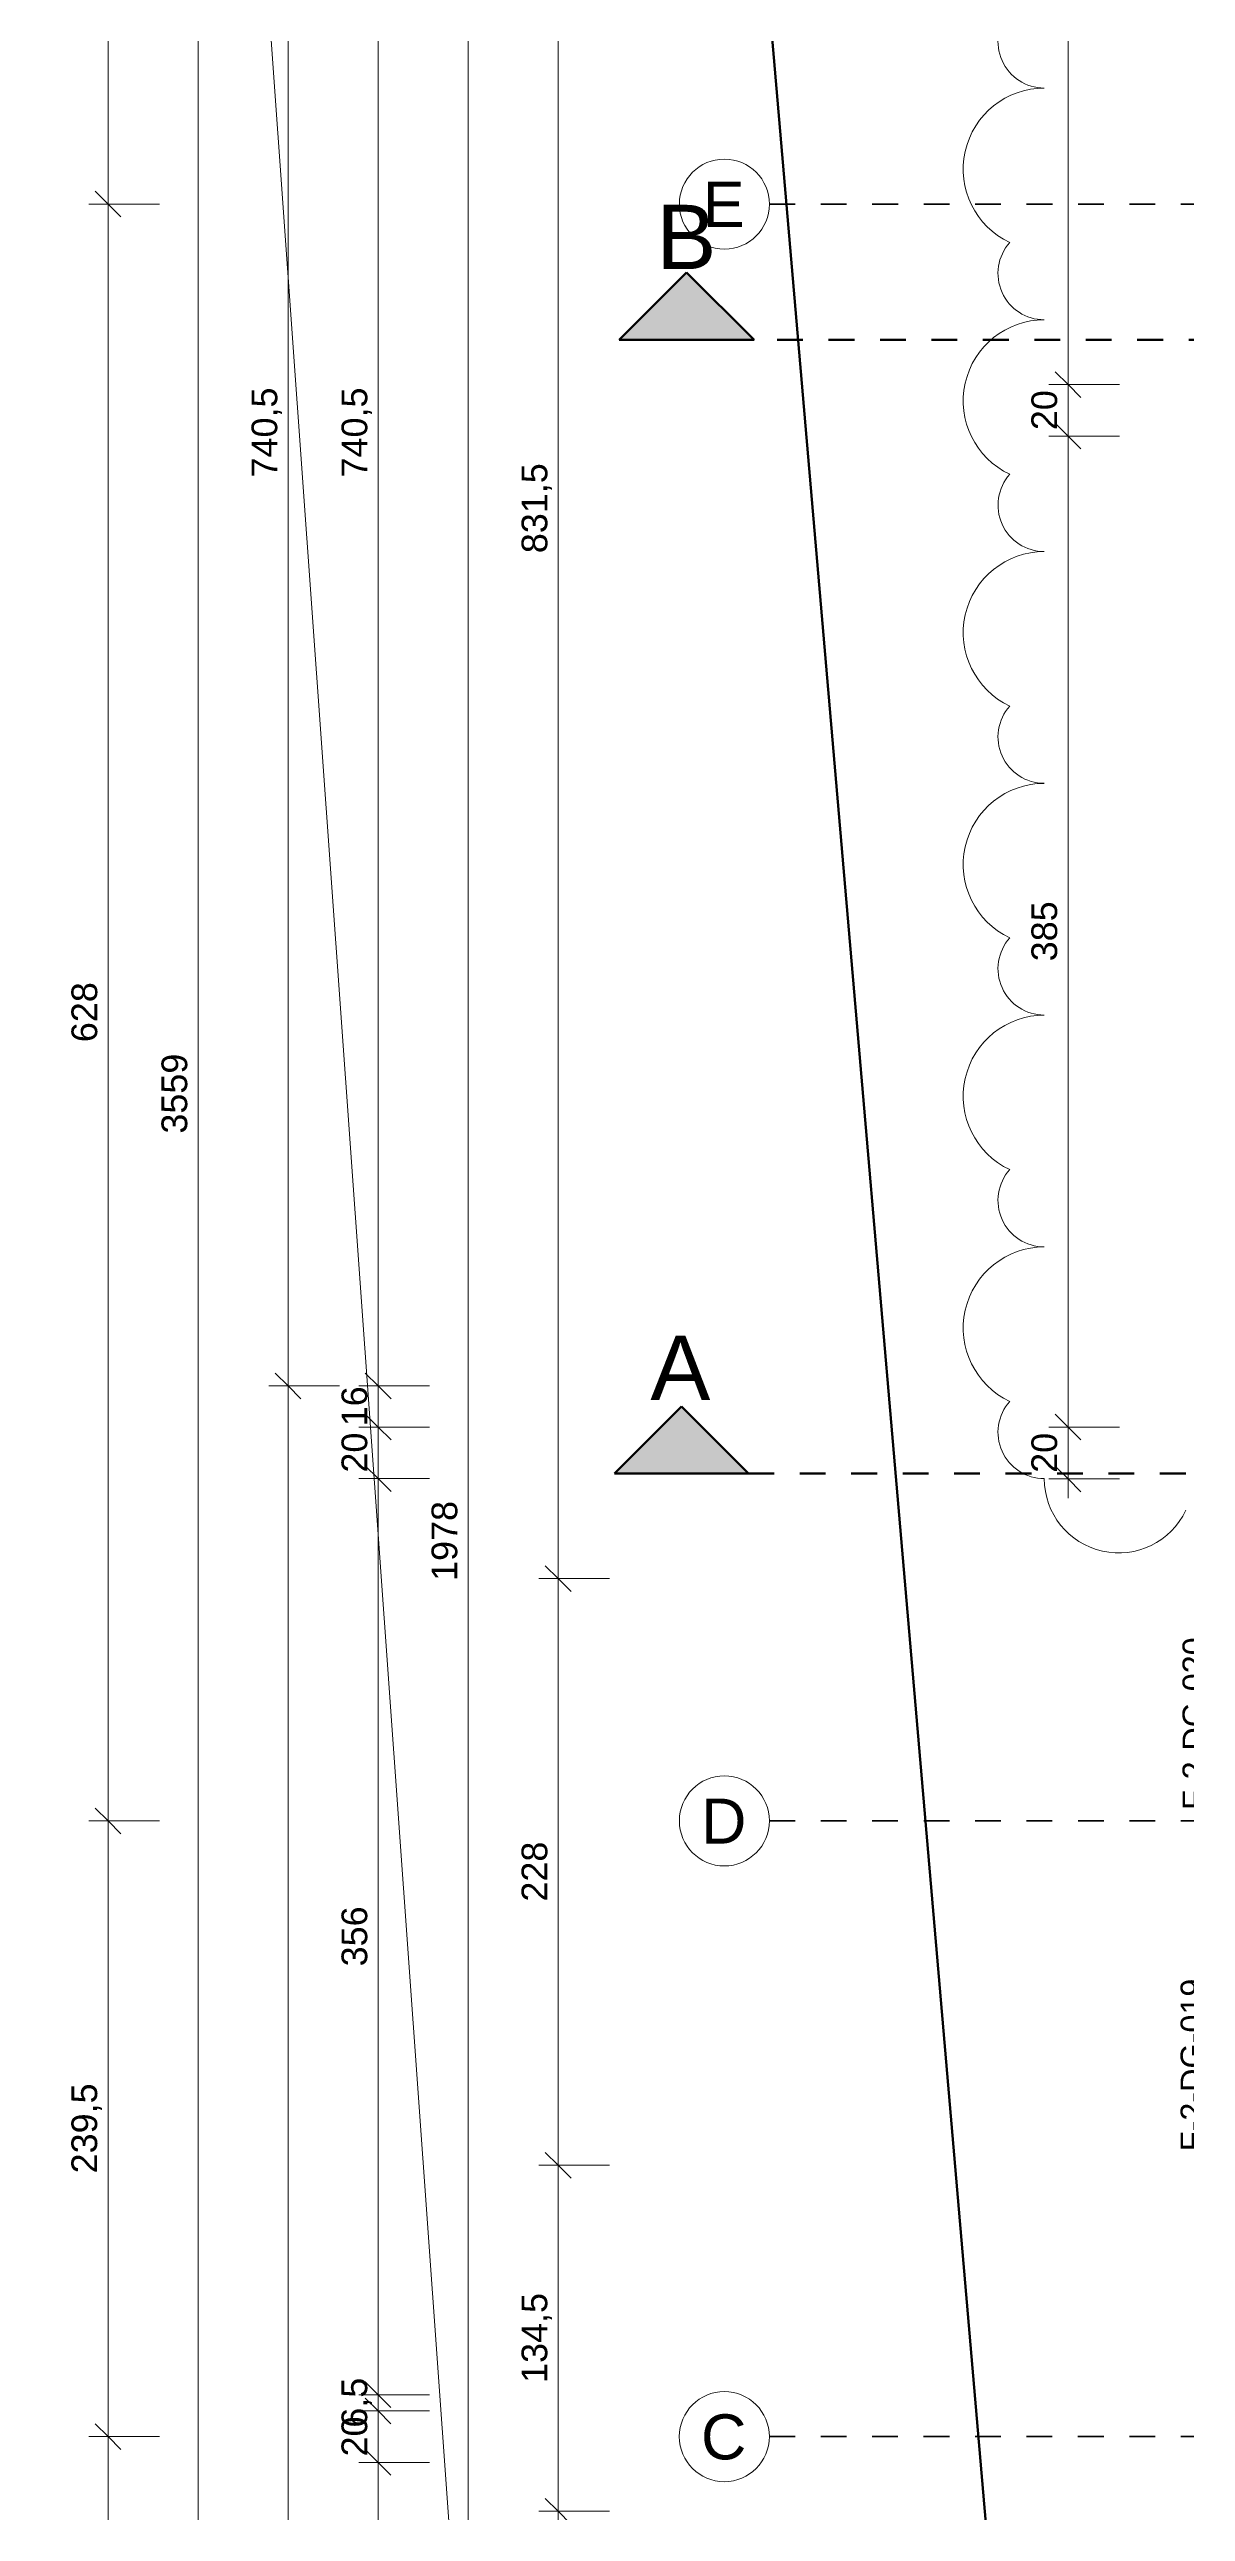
# Model space of a CAD drawing. Header units: metres. Extents: x -67.4 to -27.2, y 43.9 to 89.6.
# Drawn here: x -59.04 to -54.62, y 59.94 to 69.51 of the extents above; entities that cross this region are included whole.
import ezdxf

# ---------------------------------------------------------------- set-up
doc = ezdxf.new("R2010")
doc.units = ezdxf.units.M
for name, pattern in [('Achse', [0.009, 0.005, -0.002, 0, -0.002]), ('Strich Punkt Mittel', [0.015875, 0.00635, -0.004763, 0, -0.004763]), ('Strichpunkt', [0.01053, 0.005, -0.0025, 0.00053, -0.0025])]:
    doc.linetypes.add(name, pattern=pattern)
for name, color, linetype, lineweight in [('A-DETL-GENF_', 92, 'Continuous', 13), ('A-GLAZ-IDEN_', 152, 'Continuous', 9), ('A_2D', 7, 'Continuous', 13), ('A_Bemassung-50_', 4, 'Continuous', 9), ('A_Bemassung_', 4, 'Continuous', 9), ('A_Beschriftung_', 7, 'Continuous', 9), ('A_Gelaender', 7, 'Continuous', 13), ('A_Grundstuecksgrenze', 5, 'Continuous', 70), ('A_Raster_', 1, 'Continuous', 9), ('G-ANNO-REVC_', 71, 'Continuous', 9), ('G-ANNO-SYMB_', 111, 'Continuous', 9), ('Text', 90, 'Continuous', 9)]:
    doc.layers.add(name, color=color, linetype=linetype, lineweight=lineweight)
doc.styles.add('Arial_1', font='arial.ttf', dxfattribs={"height": 0.175})
doc.styles.add('Arial_2', font='arial.ttf', dxfattribs={"height": 0.09})
doc.styles.add('Arial_5', font='arial.ttf', dxfattribs={"height": 0.1})
doc.styles.add('Arial_8', font='arial.ttf', dxfattribs={"height": 0.25})
doc.dimstyles.new('WGA-Bemaßung', dxfattribs={"dimscale": 0.3048, "dimtxt": 0.102026, "dimasz": 0.328084, "dimexe": 0.246063, "dimexo": 0.0625, "dimgap": 0.04101, "dimtad": 1, "dimdec": 1, "dimlfac": 100, "dimrnd": 0.5, "dimdsep": 46, "dimtxsty": 'Arial_5', "dimblk1": 'OBLIQUE', "dimblk2": 'OBLIQUE', "dimsah": 1, "dimcen": 0.09, "dimdle": 0.246063, "dimazin": 2, "dimtfac": 1, "dimtdec": 4, "dimtix": 1, "dimtmove": 0, "dimatfit": 3, "dimfxl": 0.656168, "dimfxlon": 1, "dimtvp": 1, "dimtolj": 1, "dimtzin": 0, "dimarcsym": 2})
doc.dimstyles.new('WGA-Bemaßung_5', dxfattribs={"dimscale": 0.3048, "dimtxt": 0.102026, "dimasz": 0.328084, "dimexe": 0.246063, "dimexo": 0.0625, "dimgap": 0.04101, "dimtad": 1, "dimdec": 1, "dimlfac": 100, "dimrnd": 0.5, "dimdsep": 46, "dimtxsty": 'Arial_5', "dimblk1": 'OBLIQUE', "dimblk2": 'OBLIQUE', "dimsah": 1, "dimcen": 0.09, "dimdle": 0.246063, "dimazin": 2, "dimtfac": 1, "dimtdec": 4, "dimtix": 1, "dimtmove": 0, "dimatfit": 3, "dimfxl": 0.656168, "dimfxlon": 1, "dimtvp": 1, "dimtolj": 1, "dimtzin": 0, "dimarcsym": 2})

# ---------------------------------------------------------------- blocks, each defined once
blk = doc.blocks.new('Typ des oberen Holms - Oberer Geländerholm_Innen_-10061031-263_PP_03DG_BT2')
at = {"layer": 'A_Gelaender', "lineweight": 5}
for p, q in [((-25.2573, 80.2144), (-22.4054, 87.0516)), ((-22.3592, 87.0324), (-25.2107, 80.1961)), ((-22.4054, 87.0516), (-22.3592, 87.0324)), ((-25.2202, 80.199), (-25.2573, 80.2144))]:
    blk.add_line(p, q, dxfattribs=at)
blk = doc.blocks.new('Typ des oberen Holms - Oberer Geländerholm_Innen_-V90-263_PP_03DG_BT2')
at = {"layer": 'A_Gelaender', "lineweight": 5}
for p, q in [((-22.4054, 87.0516), (-25.2573, 80.2144)), ((-22.3592, 87.0324), (-25.2107, 80.1961)), ((-22.3592, 87.0324), (-22.4054, 87.0516)), ((-25.2202, 80.199), (-25.2573, 80.2144))]:
    blk.add_line(p, q, dxfattribs=at)
blk = doc.blocks.new('Family - ___-3180367-263_PP_03DG_BT2')
at = {"layer": 'A_Grundstuecksgrenze'}
blk.add_line((-20.9804, 98.8097), (-31.8179, 64.901), dxfattribs=at)
blk = doc.blocks.new('Raster - BS_Achse-112124-263_PP_03DG_BT2')
at = {"layer": 'A_Beschriftung_'}
blk.add_circle((0, 0), 0.0035, dxfattribs=at)
blk = doc.blocks.new('DIMBLOCK21-263_PP_03DG_BT2')
at = {"layer": 'A_Bemassung-50_', "transparency": 16777216}
for p, q in [((-58.8141, 75.7868), (-58.8891, 75.7868)), ((-58.8141, 75.7868), (-58.8143, 68.9042)), ((-58.8141, 75.7868), (-58.6141, 75.7868)), ((-58.8143, 68.9042), (-58.8893, 68.9042)), ((-58.8143, 68.9042), (-58.6143, 68.9042))]:
    blk.add_line(p, q, dxfattribs=at)
at = {"layer": 'A_Bemassung-50_', "lineweight": 35, "transparency": 16777216}
for p, q in [((-58.8141, 75.7868), (-58.8641, 75.8368)), ((-58.8141, 75.7868), (-58.7641, 75.7368)), ((-58.8143, 68.9042), (-58.8643, 68.9542)), ((-58.8143, 68.9042), (-58.7643, 68.8542))]:
    blk.add_line(p, q, dxfattribs=at)
at = {"layer": 'A_Bemassung-50_', "color": 0, "transparency": 16777216, "insert": (-58.9565, 72.1721), "char_height": 0.1, "width": 0.416266, "attachment_point": 1, "rotation": 90, "line_spacing_factor": 0.941778, "style": 'Arial_5'}
blk.add_mtext('688,5', dxfattribs=at)
blk = doc.blocks.new('_Oblique')
at = {"color": 0, "linetype": 'ByBlock', "lineweight": -2}
blk.add_line((-0.5, -0.5), (0.5, 0.5), dxfattribs=at)
blk = doc.blocks.new('DIMBLOCK22-263_PP_03DG_BT2')
at = {"layer": 'A_Bemassung-50_', "transparency": 16777216}
for p, q in [((-58.8143, 68.9042), (-58.8893, 68.9042)), ((-58.8143, 68.9042), (-58.8145, 62.6217)), ((-58.8143, 68.9042), (-58.6143, 68.9042)), ((-58.8145, 62.6217), (-58.8895, 62.6217)), ((-58.8145, 62.6217), (-58.6145, 62.6217))]:
    blk.add_line(p, q, dxfattribs=at)
at = {"layer": 'A_Bemassung-50_', "lineweight": 35, "transparency": 16777216}
for p, q in [((-58.8143, 68.9042), (-58.8643, 68.9542)), ((-58.8143, 68.9042), (-58.7643, 68.8542)), ((-58.8145, 62.6217), (-58.8645, 62.6717)), ((-58.8145, 62.6217), (-58.7645, 62.5717))]:
    blk.add_line(p, q, dxfattribs=at)
at = {"layer": 'A_Bemassung-50_', "color": 0, "transparency": 16777216, "insert": (-58.9567, 65.6476), "char_height": 0.1, "width": 0.276883, "attachment_point": 1, "rotation": 90, "line_spacing_factor": 0.941778, "style": 'Arial_5'}
blk.add_mtext('628', dxfattribs=at)
blk = doc.blocks.new('DIMBLOCK23-263_PP_03DG_BT2')
at = {"layer": 'A_Bemassung-50_', "transparency": 16777216}
for p, q in [((-58.8145, 62.6217), (-58.8895, 62.6217)), ((-58.8145, 62.6217), (-58.8146, 60.229)), ((-58.8145, 62.6217), (-58.6145, 62.6217)), ((-58.8146, 60.229), (-58.8896, 60.229)), ((-58.8146, 60.229), (-58.6146, 60.229))]:
    blk.add_line(p, q, dxfattribs=at)
at = {"layer": 'A_Bemassung-50_', "lineweight": 35, "transparency": 16777216}
for p, q in [((-58.8145, 62.6217), (-58.8645, 62.6717)), ((-58.8145, 62.6217), (-58.7645, 62.5717)), ((-58.8146, 60.229), (-58.8646, 60.279)), ((-58.8146, 60.229), (-58.7646, 60.179))]:
    blk.add_line(p, q, dxfattribs=at)
at = {"layer": 'A_Bemassung-50_', "color": 0, "transparency": 16777216, "insert": (-58.9568, 61.2519), "char_height": 0.1, "width": 0.416266, "attachment_point": 1, "rotation": 90, "line_spacing_factor": 0.941778, "style": 'Arial_5'}
blk.add_mtext('239,5', dxfattribs=at)
blk = doc.blocks.new('DIMBLOCK24-263_PP_03DG_BT2')
at = {"layer": 'A_Bemassung-50_', "transparency": 16777216}
for p, q in [((-58.8146, 60.229), (-58.8896, 60.229)), ((-58.8146, 60.229), (-58.8147, 55.119)), ((-58.8146, 60.229), (-58.6146, 60.229)), ((-58.8147, 55.119), (-58.8897, 55.119)), ((-58.8147, 55.119), (-58.6147, 55.119))]:
    blk.add_line(p, q, dxfattribs=at)
at = {"layer": 'A_Bemassung-50_', "lineweight": 35, "transparency": 16777216}
for p, q in [((-58.8146, 60.229), (-58.8646, 60.279)), ((-58.8146, 60.229), (-58.7646, 60.179)), ((-58.8147, 55.119), (-58.8647, 55.169)), ((-58.8147, 55.119), (-58.7647, 55.069))]:
    blk.add_line(p, q, dxfattribs=at)
at = {"layer": 'A_Bemassung-50_', "color": 0, "transparency": 16777216, "insert": (-58.957, 57.5586), "char_height": 0.1, "width": 0.276883, "attachment_point": 1, "rotation": 90, "line_spacing_factor": 0.941778, "style": 'Arial_5'}
blk.add_mtext('511', dxfattribs=at)
blk = doc.blocks.new('DIMBLOCK27-263_PP_03DG_BT2')
at = {"layer": 'A_Bemassung-50_', "lineweight": 35, "transparency": 16777216}
for p, q in [((-58.4639, 83.24), (-58.5139, 83.29)), ((-58.4639, 83.24), (-58.4139, 83.19)), ((-58.4649, 47.652), (-58.5149, 47.702)), ((-58.4649, 47.652), (-58.4149, 47.602))]:
    blk.add_line(p, q, dxfattribs=at)
at = {"layer": 'A_Bemassung-50_', "transparency": 16777216}
for p, q in [((-58.4639, 83.315), (-58.4649, 47.577)), ((-58.4639, 83.24), (-58.5389, 83.24)), ((-58.4639, 83.24), (-58.2639, 83.24)), ((-58.4649, 47.652), (-58.5399, 47.652)), ((-58.4649, 47.652), (-58.2649, 47.652))]:
    blk.add_line(p, q, dxfattribs=at)
at = {"layer": 'A_Bemassung-50_', "color": 0, "transparency": 16777216, "insert": (-58.6067, 65.2922), "char_height": 0.1, "width": 0.369177, "attachment_point": 1, "rotation": 90, "line_spacing_factor": 0.941778, "style": 'Arial_5'}
blk.add_mtext('3559', dxfattribs=at)
blk = doc.blocks.new('DIMBLOCK30-263_PP_03DG_BT2')
at = {"layer": 'A_Bemassung-50_', "lineweight": 35, "transparency": 16777216}
for p, q in [((-58.1142, 71.719), (-58.1642, 71.769)), ((-58.1142, 71.719), (-58.0642, 71.669)), ((-58.1144, 64.3119), (-58.1644, 64.3619)), ((-58.1144, 64.3119), (-58.0644, 64.2619))]:
    blk.add_line(p, q, dxfattribs=at)
at = {"layer": 'A_Bemassung-50_', "transparency": 16777216}
for p, q in [((-58.1142, 71.719), (-58.1892, 71.719)), ((-58.1142, 71.719), (-58.1144, 64.3119)), ((-58.1142, 71.719), (-57.9142, 71.719)), ((-58.1144, 64.3119), (-58.1894, 64.3119)), ((-58.1144, 64.3119), (-57.9144, 64.3119))]:
    blk.add_line(p, q, dxfattribs=at)
at = {"layer": 'A_Bemassung-50_', "color": 0, "transparency": 16777216, "insert": (-58.2566, 67.842), "char_height": 0.1, "width": 0.416266, "attachment_point": 1, "rotation": 90, "line_spacing_factor": 0.941778, "style": 'Arial_5'}
blk.add_mtext('740,5', dxfattribs=at)
blk = doc.blocks.new('DIMBLOCK31-263_PP_03DG_BT2')
at = {"layer": 'A_Bemassung-50_', "transparency": 16777216}
for p, q in [((-58.1144, 64.3119), (-58.1894, 64.3119)), ((-58.1144, 64.3119), (-58.1149, 47.577)), ((-58.1144, 64.3119), (-57.9144, 64.3119)), ((-58.1149, 47.652), (-58.1899, 47.652)), ((-58.1149, 47.652), (-57.9149, 47.652))]:
    blk.add_line(p, q, dxfattribs=at)
at = {"layer": 'A_Bemassung-50_', "lineweight": 35, "transparency": 16777216}
for p, q in [((-58.1144, 64.3119), (-58.1644, 64.3619)), ((-58.1144, 64.3119), (-58.0644, 64.2619)), ((-58.1149, 47.652), (-58.1649, 47.702)), ((-58.1149, 47.652), (-58.0649, 47.602))]:
    blk.add_line(p, q, dxfattribs=at)
at = {"layer": 'A_Bemassung-50_', "color": 0, "transparency": 16777216, "insert": (-58.257, 55.8281), "char_height": 0.1, "width": 0.369177, "attachment_point": 1, "rotation": 90, "line_spacing_factor": 0.941778, "style": 'Arial_5'}
blk.add_mtext('1666', dxfattribs=at)
blk = doc.blocks.new('DIMBLOCK68-263_PP_03DG_BT2')
at = {"layer": 'A_Bemassung-50_', "transparency": 16777216}
for p, q in [((-57.4142, 73.5968), (-57.4892, 73.5968)), ((-57.4142, 73.5968), (-57.4148, 53.8189)), ((-57.4142, 73.5968), (-57.2142, 73.5968)), ((-57.4148, 53.8189), (-57.4898, 53.8189)), ((-57.4148, 53.8189), (-57.2148, 53.8189))]:
    blk.add_line(p, q, dxfattribs=at)
at = {"layer": 'A_Bemassung-50_', "lineweight": 35, "transparency": 16777216}
for p, q in [((-57.4142, 73.5968), (-57.4642, 73.6468)), ((-57.4142, 73.5968), (-57.3642, 73.5468)), ((-57.4148, 53.8189), (-57.4647, 53.8689)), ((-57.4148, 53.8189), (-57.3648, 53.7689))]:
    blk.add_line(p, q, dxfattribs=at)
at = {"layer": 'A_Bemassung-50_', "color": 0, "transparency": 16777216, "insert": (-57.5568, 63.554), "char_height": 0.1, "width": 0.369177, "attachment_point": 1, "rotation": 90, "line_spacing_factor": 0.941778, "style": 'Arial_5'}
blk.add_mtext('1978', dxfattribs=at)
blk = doc.blocks.new('DIMBLOCK121-263_PP_03DG_BT2')
at = {"layer": 'A_Bemassung-50_', "lineweight": 35, "transparency": 16777216}
for p, q in [((-57.7642, 71.719), (-57.8142, 71.769)), ((-57.7642, 71.719), (-57.7142, 71.669)), ((-57.7644, 64.3119), (-57.8144, 64.3619)), ((-57.7644, 64.3119), (-57.7144, 64.2619))]:
    blk.add_line(p, q, dxfattribs=at)
at = {"layer": 'A_Bemassung-50_', "transparency": 16777216}
for p, q in [((-57.7642, 71.719), (-57.8392, 71.719)), ((-57.7642, 71.719), (-57.7644, 64.3119)), ((-57.7642, 71.719), (-57.5642, 71.719)), ((-57.7644, 64.3119), (-57.8394, 64.3119)), ((-57.7644, 64.3119), (-57.5644, 64.3119))]:
    blk.add_line(p, q, dxfattribs=at)
at = {"layer": 'A_Bemassung-50_', "color": 0, "transparency": 16777216, "insert": (-57.9066, 67.842), "char_height": 0.1, "width": 0.416266, "attachment_point": 1, "rotation": 90, "line_spacing_factor": 0.941778, "style": 'Arial_5'}
blk.add_mtext('740,5', dxfattribs=at)
blk = doc.blocks.new('DIMBLOCK122-263_PP_03DG_BT2')
at = {"layer": 'A_Bemassung-50_', "transparency": 16777216}
for p, q in [((-57.7644, 64.3119), (-57.8394, 64.3119)), ((-57.7644, 64.3119), (-57.7644, 64.1519)), ((-57.7644, 64.3119), (-57.5644, 64.3119)), ((-57.7644, 64.1519), (-57.8394, 64.1519)), ((-57.7644, 64.1519), (-57.5644, 64.1519))]:
    blk.add_line(p, q, dxfattribs=at)
at = {"layer": 'A_Bemassung-50_', "lineweight": 35, "transparency": 16777216}
for p, q in [((-57.7644, 64.3119), (-57.8144, 64.3619)), ((-57.7644, 64.3119), (-57.7144, 64.2619)), ((-57.7644, 64.1519), (-57.8144, 64.2019)), ((-57.7644, 64.1519), (-57.7144, 64.1019))]:
    blk.add_line(p, q, dxfattribs=at)
at = {"layer": 'A_Bemassung-50_', "color": 0, "transparency": 16777216, "insert": (-57.9068, 64.155), "char_height": 0.1, "width": 0.184588, "attachment_point": 1, "rotation": 90, "line_spacing_factor": 0.941778, "style": 'Arial_5'}
blk.add_mtext('16', dxfattribs=at)
blk = doc.blocks.new('DIMBLOCK123-263_PP_03DG_BT2')
at = {"layer": 'A_Bemassung-50_', "transparency": 16777216}
for p, q in [((-57.7644, 64.1519), (-57.8394, 64.1519)), ((-57.7644, 64.1519), (-57.7644, 63.9519)), ((-57.7644, 64.1519), (-57.5644, 64.1519)), ((-57.7644, 63.9519), (-57.8394, 63.9519)), ((-57.7644, 63.9519), (-57.5644, 63.9519))]:
    blk.add_line(p, q, dxfattribs=at)
at = {"layer": 'A_Bemassung-50_', "lineweight": 35, "transparency": 16777216}
for p, q in [((-57.7644, 64.1519), (-57.8144, 64.2019)), ((-57.7644, 64.1519), (-57.7144, 64.1019)), ((-57.7644, 63.9519), (-57.8144, 64.0019)), ((-57.7644, 63.9519), (-57.7144, 63.9019))]:
    blk.add_line(p, q, dxfattribs=at)
at = {"layer": 'A_Bemassung-50_', "color": 0, "transparency": 16777216, "insert": (-57.9068, 63.975), "char_height": 0.1, "width": 0.184588, "attachment_point": 1, "rotation": 90, "line_spacing_factor": 0.941778, "style": 'Arial_5'}
blk.add_mtext('20', dxfattribs=at)
blk = doc.blocks.new('DIMBLOCK124-263_PP_03DG_BT2')
at = {"layer": 'A_Bemassung-50_', "transparency": 16777216}
for p, q in [((-57.7644, 63.9519), (-57.8394, 63.9519)), ((-57.7644, 63.9519), (-57.7646, 60.3915)), ((-57.7644, 63.9519), (-57.5644, 63.9519)), ((-57.7646, 60.3915), (-57.8396, 60.3915)), ((-57.7646, 60.3915), (-57.5646, 60.3914))]:
    blk.add_line(p, q, dxfattribs=at)
at = {"layer": 'A_Bemassung-50_', "lineweight": 35, "transparency": 16777216}
for p, q in [((-57.7644, 63.9519), (-57.8144, 64.0019)), ((-57.7644, 63.9519), (-57.7144, 63.9019)), ((-57.7646, 60.3915), (-57.8146, 60.4415)), ((-57.7646, 60.3915), (-57.7146, 60.3415))]:
    blk.add_line(p, q, dxfattribs=at)
at = {"layer": 'A_Bemassung-50_', "color": 0, "transparency": 16777216, "insert": (-57.9068, 62.0563), "char_height": 0.1, "width": 0.276883, "attachment_point": 1, "rotation": 90, "line_spacing_factor": 0.941778, "style": 'Arial_5'}
blk.add_mtext('356', dxfattribs=at)
blk = doc.blocks.new('DIMBLOCK125-263_PP_03DG_BT2')
at = {"layer": 'A_Bemassung-50_', "transparency": 16777216}
for p, q in [((-57.7646, 60.3915), (-57.8396, 60.3915)), ((-57.7646, 60.3915), (-57.7646, 60.329)), ((-57.7646, 60.3915), (-57.5646, 60.3914)), ((-57.7646, 60.329), (-57.8396, 60.329)), ((-57.7646, 60.329), (-57.5646, 60.3289))]:
    blk.add_line(p, q, dxfattribs=at)
at = {"layer": 'A_Bemassung-50_', "lineweight": 35, "transparency": 16777216}
for p, q in [((-57.7646, 60.3915), (-57.8146, 60.4415)), ((-57.7646, 60.3915), (-57.7146, 60.3415)), ((-57.7646, 60.329), (-57.8146, 60.379)), ((-57.7646, 60.329), (-57.7146, 60.279))]:
    blk.add_line(p, q, dxfattribs=at)
at = {"layer": 'A_Bemassung-50_', "color": 0, "transparency": 16777216, "insert": (-57.9069, 60.2637), "char_height": 0.1, "width": 0.231677, "attachment_point": 1, "rotation": 90, "line_spacing_factor": 0.941778, "style": 'Arial_5'}
blk.add_mtext('6,5', dxfattribs=at)
blk = doc.blocks.new('DIMBLOCK126-263_PP_03DG_BT2')
at = {"layer": 'A_Bemassung-50_', "transparency": 16777216}
for p, q in [((-57.7646, 60.329), (-57.8396, 60.329)), ((-57.7646, 60.329), (-57.7646, 60.129)), ((-57.7646, 60.329), (-57.5646, 60.3289)), ((-57.7646, 60.129), (-57.8396, 60.129)), ((-57.7646, 60.129), (-57.5646, 60.1289))]:
    blk.add_line(p, q, dxfattribs=at)
at = {"layer": 'A_Bemassung-50_', "lineweight": 35, "transparency": 16777216}
for p, q in [((-57.7646, 60.329), (-57.8146, 60.379)), ((-57.7646, 60.329), (-57.7146, 60.279)), ((-57.7646, 60.129), (-57.8146, 60.179)), ((-57.7646, 60.129), (-57.7146, 60.079))]:
    blk.add_line(p, q, dxfattribs=at)
at = {"layer": 'A_Bemassung-50_', "color": 0, "transparency": 16777216, "insert": (-57.9069, 60.152), "char_height": 0.1, "width": 0.184588, "attachment_point": 1, "rotation": 90, "line_spacing_factor": 0.941778, "style": 'Arial_5'}
blk.add_mtext('20', dxfattribs=at)
blk = doc.blocks.new('DIMBLOCK127-263_PP_03DG_BT2')
at = {"layer": 'A_Bemassung-50_', "transparency": 16777216}
for p, q in [((-57.7646, 60.129), (-57.8396, 60.129)), ((-57.7646, 60.129), (-57.7647, 55.029)), ((-57.7646, 60.129), (-57.5646, 60.1289)), ((-57.7647, 55.029), (-57.8397, 55.029)), ((-57.7647, 55.029), (-57.5647, 55.0289))]:
    blk.add_line(p, q, dxfattribs=at)
at = {"layer": 'A_Bemassung-50_', "lineweight": 35, "transparency": 16777216}
for p, q in [((-57.7646, 60.129), (-57.8146, 60.179)), ((-57.7646, 60.129), (-57.7146, 60.079)), ((-57.7647, 55.029), (-57.8147, 55.079)), ((-57.7647, 55.029), (-57.7147, 54.979))]:
    blk.add_line(p, q, dxfattribs=at)
at = {"layer": 'A_Bemassung-50_', "color": 0, "transparency": 16777216, "insert": (-57.907, 57.4636), "char_height": 0.1, "width": 0.276883, "attachment_point": 1, "rotation": 90, "line_spacing_factor": 0.941778, "style": 'Arial_5'}
blk.add_mtext('510', dxfattribs=at)
blk = doc.blocks.new('DIMBLOCK306-263_PP_03DG_BT2')
at = {"layer": 'A_Bemassung-50_', "transparency": 16777216}
for p, q in [((-57.0642, 71.879), (-57.1392, 71.879)), ((-57.0642, 71.879), (-57.0645, 63.5632)), ((-57.0642, 71.879), (-56.8642, 71.879)), ((-57.0645, 63.5632), (-57.1395, 63.5632)), ((-57.0645, 63.5632), (-56.8645, 63.5632))]:
    blk.add_line(p, q, dxfattribs=at)
at = {"layer": 'A_Bemassung-50_', "lineweight": 35, "transparency": 16777216}
for p, q in [((-57.0642, 71.879), (-57.1142, 71.929)), ((-57.0642, 71.879), (-57.0142, 71.829)), ((-57.0645, 63.5632), (-57.1145, 63.6132)), ((-57.0645, 63.5632), (-57.0145, 63.5132))]:
    blk.add_line(p, q, dxfattribs=at)
at = {"layer": 'A_Bemassung-50_', "color": 0, "transparency": 16777216, "insert": (-57.2067, 67.5477), "char_height": 0.1, "width": 0.416266, "attachment_point": 1, "rotation": 90, "line_spacing_factor": 0.941778, "style": 'Arial_5'}
blk.add_mtext('831,5', dxfattribs=at)
blk = doc.blocks.new('DIMBLOCK307-263_PP_03DG_BT2')
at = {"layer": 'A_Bemassung-50_', "transparency": 16777216}
for p, q in [((-57.0645, 63.5632), (-57.1395, 63.5632)), ((-57.0645, 63.5632), (-57.0645, 61.2832)), ((-57.0645, 63.5632), (-56.8645, 63.5632)), ((-57.0645, 61.2832), (-57.1395, 61.2832)), ((-57.0645, 61.2832), (-56.8645, 61.2832))]:
    blk.add_line(p, q, dxfattribs=at)
at = {"layer": 'A_Bemassung-50_', "lineweight": 35, "transparency": 16777216}
for p, q in [((-57.0645, 63.5632), (-57.1145, 63.6132)), ((-57.0645, 63.5632), (-57.0145, 63.5132)), ((-57.0645, 61.2832), (-57.1145, 61.3332)), ((-57.0645, 61.2832), (-57.0145, 61.2332))]:
    blk.add_line(p, q, dxfattribs=at)
at = {"layer": 'A_Bemassung-50_', "color": 0, "transparency": 16777216, "insert": (-57.2068, 62.3079), "char_height": 0.1, "width": 0.276883, "attachment_point": 1, "rotation": 90, "line_spacing_factor": 0.941778, "style": 'Arial_5'}
blk.add_mtext('228', dxfattribs=at)
blk = doc.blocks.new('DIMBLOCK308-263_PP_03DG_BT2')
at = {"layer": 'A_Bemassung-50_', "transparency": 16777216}
for p, q in [((-57.0645, 61.2832), (-57.1395, 61.2832)), ((-57.0645, 61.2832), (-57.0646, 59.9389)), ((-57.0645, 61.2832), (-56.8645, 61.2832)), ((-57.0646, 59.9389), (-57.1396, 59.9389)), ((-57.0646, 59.9389), (-56.8646, 59.9389))]:
    blk.add_line(p, q, dxfattribs=at)
at = {"layer": 'A_Bemassung-50_', "lineweight": 35, "transparency": 16777216}
for p, q in [((-57.0645, 61.2832), (-57.1145, 61.3332)), ((-57.0645, 61.2832), (-57.0145, 61.2332)), ((-57.0646, 59.9389), (-57.1146, 59.9889)), ((-57.0646, 59.9389), (-57.0146, 59.8889))]:
    blk.add_line(p, q, dxfattribs=at)
at = {"layer": 'A_Bemassung-50_', "color": 0, "transparency": 16777216, "insert": (-57.2069, 60.4376), "char_height": 0.1, "width": 0.416266, "attachment_point": 1, "rotation": 90, "line_spacing_factor": 0.941778, "style": 'Arial_5'}
blk.add_mtext('134,5', dxfattribs=at)
blk = doc.blocks.new('DIMBLOCK309-263_PP_03DG_BT2')
at = {"layer": 'A_Bemassung-50_', "transparency": 16777216}
for p, q in [((-57.0646, 59.9389), (-57.1396, 59.9389)), ((-57.0646, 59.9389), (-57.0646, 58.7989)), ((-57.0646, 59.9389), (-56.8646, 59.9389)), ((-57.0646, 58.7989), (-57.1396, 58.7989)), ((-57.0646, 58.7989), (-56.8646, 58.7989))]:
    blk.add_line(p, q, dxfattribs=at)
at = {"layer": 'A_Bemassung-50_', "lineweight": 35, "transparency": 16777216}
for p, q in [((-57.0646, 59.9389), (-57.1146, 59.9889)), ((-57.0646, 59.9389), (-57.0146, 59.8889)), ((-57.0646, 58.7989), (-57.1146, 58.8489)), ((-57.0646, 58.7989), (-57.0146, 58.7489))]:
    blk.add_line(p, q, dxfattribs=at)
at = {"layer": 'A_Bemassung-50_', "color": 0, "transparency": 16777216, "insert": (-57.2069, 59.2536), "char_height": 0.1, "width": 0.276883, "attachment_point": 1, "rotation": 90, "line_spacing_factor": 0.941778, "style": 'Arial_5'}
blk.add_mtext('114', dxfattribs=at)
blk = doc.blocks.new('Schnitt - 100_Gebaeudeschnitt-1260755-263_PP_03DG_BT2')
at = {"layer": 'G-ANNO-SYMB_'}
blk.add_hatch(color=256, dxfattribs=at).paths.add_polyline_path([(-0.00829, 0), (-0.00305, 0.00525), (0.0022, 0)])
at = {"layer": 'G-ANNO-SYMB_', "lineweight": 70}
for p, q in [((-0.00305, 0.00525), (-0.00829, 0)), ((0.0022, 0), (-0.00305, 0.00525)), ((-0.00829, 0), (0.0022, 0))]:
    blk.add_line(p, q, dxfattribs=at)
blk = doc.blocks.new('DIMBLOCK534-263_PP_03DG_BT2')
at = {"layer": 'A_Bemassung-50_', "transparency": 16777216}
for p, q in [((-55.0823, 71.8789), (-55.1573, 71.8789)), ((-55.0823, 71.8789), (-55.0823, 68.2027)), ((-55.0823, 71.8789), (-54.8823, 71.8789)), ((-55.0823, 68.2027), (-55.1573, 68.2027)), ((-55.0823, 68.2027), (-54.8823, 68.2027))]:
    blk.add_line(p, q, dxfattribs=at)
at = {"layer": 'A_Bemassung-50_', "lineweight": 35, "transparency": 16777216}
for p, q in [((-55.0823, 71.8789), (-55.1323, 71.9289)), ((-55.0823, 71.8789), (-55.0323, 71.8289)), ((-55.0823, 68.2027), (-55.1323, 68.2527)), ((-55.0823, 68.2027), (-55.0323, 68.1527))]:
    blk.add_line(p, q, dxfattribs=at)
at = {"layer": 'A_Bemassung-50_', "color": 0, "transparency": 16777216, "insert": (-55.2246, 69.8673), "char_height": 0.1, "width": 0.416266, "attachment_point": 1, "rotation": 90, "line_spacing_factor": 0.941778, "style": 'Arial_5'}
blk.add_mtext('367,5', dxfattribs=at)
blk = doc.blocks.new('DIMBLOCK535-263_PP_03DG_BT2')
at = {"layer": 'A_Bemassung-50_', "lineweight": 35, "transparency": 16777216}
for p, q in [((-55.0823, 68.2027), (-55.1323, 68.2527)), ((-55.0823, 68.2027), (-55.0323, 68.1527)), ((-55.0823, 68.0027), (-55.1323, 68.0527)), ((-55.0823, 68.0027), (-55.0323, 67.9527))]:
    blk.add_line(p, q, dxfattribs=at)
at = {"layer": 'A_Bemassung-50_', "transparency": 16777216}
for p, q in [((-55.0823, 68.2027), (-55.1573, 68.2027)), ((-55.0823, 68.2027), (-55.0823, 68.0027)), ((-55.0823, 68.2027), (-54.8823, 68.2027)), ((-55.0823, 68.0027), (-55.1573, 68.0027)), ((-55.0823, 68.0027), (-54.8823, 68.0027))]:
    blk.add_line(p, q, dxfattribs=at)
at = {"layer": 'A_Bemassung-50_', "color": 0, "transparency": 16777216, "insert": (-55.2246, 68.0258), "char_height": 0.1, "width": 0.184588, "attachment_point": 1, "rotation": 90, "line_spacing_factor": 0.941778, "style": 'Arial_5'}
blk.add_mtext('20', dxfattribs=at)
blk = doc.blocks.new('DIMBLOCK536-263_PP_03DG_BT2')
at = {"layer": 'A_Bemassung-50_', "lineweight": 35, "transparency": 16777216}
for p, q in [((-55.0823, 68.0027), (-55.1323, 68.0527)), ((-55.0823, 68.0027), (-55.0323, 67.9527)), ((-55.0823, 64.1518), (-55.1323, 64.2018)), ((-55.0823, 64.1518), (-55.0323, 64.1018))]:
    blk.add_line(p, q, dxfattribs=at)
at = {"layer": 'A_Bemassung-50_', "transparency": 16777216}
for p, q in [((-55.0823, 68.0027), (-55.1573, 68.0027)), ((-55.0823, 68.0027), (-55.0823, 64.1518)), ((-55.0823, 68.0027), (-54.8823, 68.0027)), ((-55.0823, 64.1518), (-55.1573, 64.1518)), ((-55.0823, 64.1518), (-54.8823, 64.1518))]:
    blk.add_line(p, q, dxfattribs=at)
at = {"layer": 'A_Bemassung-50_', "color": 0, "transparency": 16777216, "insert": (-55.2246, 65.9619), "char_height": 0.1, "width": 0.276883, "attachment_point": 1, "rotation": 90, "line_spacing_factor": 0.941778, "style": 'Arial_5'}
blk.add_mtext('385', dxfattribs=at)
blk = doc.blocks.new('DIMBLOCK537-263_PP_03DG_BT2')
at = {"layer": 'A_Bemassung-50_', "transparency": 16777216}
for p, q in [((-55.0823, 64.1518), (-55.1573, 64.1518)), ((-55.0823, 64.1518), (-55.0823, 63.8753)), ((-55.0823, 64.1518), (-54.8823, 64.1518)), ((-55.0823, 63.9503), (-55.1573, 63.9503)), ((-55.0823, 63.9503), (-54.8823, 63.9503))]:
    blk.add_line(p, q, dxfattribs=at)
at = {"layer": 'A_Bemassung-50_', "lineweight": 35, "transparency": 16777216}
for p, q in [((-55.0823, 64.1518), (-55.1323, 64.2018)), ((-55.0823, 64.1518), (-55.0323, 64.1018)), ((-55.0823, 63.9503), (-55.1323, 64.0003)), ((-55.0823, 63.9503), (-55.0323, 63.9003))]:
    blk.add_line(p, q, dxfattribs=at)
at = {"layer": 'A_Bemassung-50_', "color": 0, "transparency": 16777216, "insert": (-55.2246, 63.9741), "char_height": 0.1, "width": 0.184588, "attachment_point": 1, "rotation": 90, "line_spacing_factor": 0.941778, "style": 'Arial_5'}
blk.add_mtext('20', dxfattribs=at)
blk = doc.blocks.new('Family - ___-11913764-263_PP_03DG_BT2')
at = {"layer": 'G-ANNO-REVC_'}
for centre, radius, start, end in [((-24.1559, 85.416), 0.1801, 115.54969, 247.36), ((-24.3466, 84.9588), 0.3152, 67.36, 222.15123), ((-24.5026, 84.5848), 0.1801, 115.54969, 247.36), ((-24.6932, 84.1276), 0.3152, 67.36, 222.15123), ((-24.8492, 83.7535), 0.1801, 115.54969, 247.36), ((-25.0399, 83.2964), 0.3152, 67.36, 222.15123), ((-25.1959, 82.9223), 0.1801, 115.54969, 247.36), ((-25.3866, 82.4651), 0.3152, 67.36, 222.15123), ((-25.5426, 82.0911), 0.1801, 115.54969, 247.36), ((-25.7333, 81.6339), 0.3152, 67.36, 222.15123), ((-25.8893, 81.2599), 0.1801, 115.54969, 247.36), ((-26.08, 80.8027), 0.3152, 67.36, 222.15123), ((-26.236, 80.4286), 0.1801, 115.54969, 247.36), ((-26.0388, 80.1512), 0.2887, 157.36, 312.15123)]:
    blk.add_arc(centre, radius, start, end, dxfattribs=at)

msp = doc.modelspace()

# ---------------------------------------------------------------- hatches: boundary and pattern name
at = {"layer": 'A-DETL-GENF_'}
msp.add_hatch(color=7, dxfattribs=at).paths.add_polyline_path([(-56.3248, 63.9716), (-56.5848, 64.2317), (-56.8449, 63.9717)])

# ---------------------------------------------------------------- linework, layer by layer
at = {"layer": 'A_2D', "lineweight": 18}
msp.add_line((-56.4021, 44.7333), (-59.0432, 81.5867), dxfattribs=at)
at = {"layer": 'A_2D', "lineweight": 100}
for p, q in [((-56.5848, 64.2317), (-56.8449, 63.9717)), ((-56.3248, 63.9716), (-56.5848, 64.2317)), ((-56.8449, 63.9717), (-56.3248, 63.9716))]:
    msp.add_line(p, q, dxfattribs=at)
at = {"layer": 'A_2D', "linetype": 'Strichpunkt', "lineweight": 100}
msp.add_line((-56.3248, 63.9716), (-35.3124, 63.9716), dxfattribs=at)
at = {"layer": 'A_Raster_', "linetype": 'Strich Punkt Mittel', "lineweight": 35}
for p, q in [((-56.2432, 68.9041), (-32.1346, 68.9034)), ((-56.2434, 62.6216), (-32.1347, 62.6209)), ((-56.2435, 60.2289), (-32.1348, 60.2282))]:
    msp.add_line(p, q, dxfattribs=at)
at = {"layer": 'G-ANNO-SYMB_', "linetype": 'Achse', "lineweight": 70}
msp.add_line((-56.4129, 68.3763), (-34.7534, 68.3763), dxfattribs=at)

# ---------------------------------------------------------------- block references
at = {"layer": 'A_Beschriftung_', "xscale": 49.99999999999998, "yscale": 49.99999999999998, "zscale": 49.99999999999998}
for p, rotation in [((-56.4182, 68.9041), 269.9982758784546), ((-56.4184, 62.6216), 269.9982758784547), ((-56.4185, 60.2289), 269.9982758784546)]:
    msp.add_blockref('Raster - BS_Achse-112124-263_PP_03DG_BT2', p, dxfattribs=dict(at, rotation=rotation))
at = {"layer": 'A_Gelaender', "lineweight": 5, "rotation": 22.64000000000043}
for name in ['Typ des oberen Holms - Oberer Geländerholm_Innen_-10061031-263_PP_03DG_BT2', 'Typ des oberen Holms - Oberer Geländerholm_Innen_-V90-263_PP_03DG_BT2']:
    msp.add_blockref(name, (0, 0), dxfattribs=at)
at = {"layer": 'A_Grundstuecksgrenze', "rotation": 22.64000000000043}
msp.add_blockref('Family - ___-3180367-263_PP_03DG_BT2', (0, 0), dxfattribs=at)
at = {"layer": 'G-ANNO-REVC_', "rotation": 22.64000000000043}
msp.add_blockref('Family - ___-11913764-263_PP_03DG_BT2', (0, 0), dxfattribs=at)
at = {"layer": 'G-ANNO-SYMB_', "xscale": 49.99999999999998, "yscale": 49.99999999999998, "zscale": 49.99999999999998}
msp.add_blockref('Schnitt - 100_Gebaeudeschnitt-1260755-263_PP_03DG_BT2', (-56.4129, 68.3763), dxfattribs=at)

# ---------------------------------------------------------------- texts
at = {"layer": 'A-GLAZ-IDEN_', "char_height": 0.09, "width": 0.797679, "attachment_point": 1, "rotation": 90, "style": 'Arial_2'}
for s, insert in [('F-2-DG-020', (-54.6371, 62.6643)), ('F-2-DG-019', (-54.6446, 61.3381))]:
    msp.add_mtext(s, dxfattribs=dict(at, insert=insert))
at = {"layer": 'A_Beschriftung_', "char_height": 0.175, "attachment_point": 1, "style": 'Arial_1'}
for s, insert, width in [('E', (-56.5022, 68.9908), 0.200422), ('D', (-56.5091, 62.7083), 0.216456), ('C', (-56.5092, 60.3155), 0.216456)]:
    msp.add_mtext(s, dxfattribs=dict(at, insert=insert, width=width))
at = {"layer": 'G-ANNO-SYMB_', "insert": (-56.6824, 68.9016), "char_height": 0.25, "width": 0.284599, "attachment_point": 1, "style": 'Arial_8'}
msp.add_mtext('B', dxfattribs=at)
at = {"layer": 'Text', "color": 7, "insert": (-56.7059, 64.5076), "char_height": 0.25, "width": 0.284599, "attachment_point": 1, "rotation": 359.99828, "style": 'Arial_8'}
msp.add_mtext('A', dxfattribs=at)

# ---------------------------------------------------------------- dimensions: what is measured, and where the dimension line sits
at = {"layer": 'A_Bemassung_'}
for base, p1, p2, angle, dimstyle, override, picture, middle in [((-58.4649, 47.652), (-58.2639, 83.24), (-58.2649, 47.652), 89.99828, 'WGA-Bemaßung', {"dimpost": '<>', "dimfxl": 35.588052}, 'DIMBLOCK27-263_PP_03DG_BT2', (-58.528, 65.446)), ((-58.8143, 68.9042), (-58.6141, 75.7868), (-58.6143, 68.9042), 89.99828, 'WGA-Bemaßung', {"dimpost": '<>', "dimfxl": 6.882612}, 'DIMBLOCK21-263_PP_03DG_BT2', (-58.8777, 72.3455)), ((-57.4148, 53.8189), (-57.2142, 73.5968), (-57.2148, 53.8189), 89.99828, 'WGA-Bemaßung', {"dimpost": '<>', "dimfxl": 19.777835}, 'DIMBLOCK68-263_PP_03DG_BT2', (-57.478, 63.7079)), ((-57.0645, 63.5632), (-56.8642, 71.879), (-56.8645, 63.5632), 89.99828, 'WGA-Bemaßung', {"dimpost": '<>', "dimfxl": 8.315761}, 'DIMBLOCK306-263_PP_03DG_BT2', (-57.1279, 67.7211)), ((-55.0823, 68.2027), (-54.8823, 71.8789), (-54.8823, 68.2027), 90, 'WGA-Bemaßung_5', {"dimpost": '<>', "dimfxl": 3.676122}, 'DIMBLOCK534-263_PP_03DG_BT2', (-55.1459, 70.0408)), ((-58.1144, 64.3119), (-57.9142, 71.719), (-57.9144, 64.3119), 89.99828, 'WGA-Bemaßung', {"dimpost": '<>', "dimfxl": 7.407085}, 'DIMBLOCK30-263_PP_03DG_BT2', (-58.1779, 68.0154)), ((-57.7644, 64.3119), (-57.5642, 71.719), (-57.5644, 64.3119), 89.99828, 'WGA-Bemaßung', {"dimpost": '<>', "dimfxl": 7.407085}, 'DIMBLOCK121-263_PP_03DG_BT2', (-57.8279, 68.0154)), ((-58.8144851, 62.621707), (-58.6142961, 68.9042009), (-58.6144851, 62.621701), 89.9982759, 'WGA-Bemaßung', {"dimpost": '<>', "dimfxl": 6.2825}, 'DIMBLOCK22-263_PP_03DG_BT2', (-58.8779479, 65.7629589)), ((-55.0823, 68.0027), (-54.8823, 68.2027), (-54.8823, 68.0027), 90, 'WGA-Bemaßung_5', {"dimpost": '<>', "dimfxl": 0.2}, 'DIMBLOCK535-263_PP_03DG_BT2', (-55.1459, 68.1027)), ((-55.0823, 64.1518), (-54.8823, 68.0027), (-54.8823, 64.1518), 90, 'WGA-Bemaßung_5', {"dimpost": '<>', "dimfxl": 3.850967}, 'DIMBLOCK536-263_PP_03DG_BT2', (-55.1459, 66.0772)), ((-58.1149, 47.652), (-57.9144, 64.3119), (-57.9149, 47.652), 89.99828, 'WGA-Bemaßung', {"dimpost": '<>', "dimfxl": 16.659911}, 'DIMBLOCK31-263_PP_03DG_BT2', (-58.1782, 55.9819)), ((-57.7644, 64.1519), (-57.5644, 64.3119), (-57.5644, 64.1519), 89.99828, 'WGA-Bemaßung', {"dimpost": '<>', "dimfxl": 0.16}, 'DIMBLOCK122-263_PP_03DG_BT2', (-57.828, 64.2319)), ((-57.7644, 63.9519), (-57.5644, 64.1519), (-57.5644, 63.9519), 89.99828, 'WGA-Bemaßung', {"dimpost": '<>', "dimfxl": 0.199997}, 'DIMBLOCK123-263_PP_03DG_BT2', (-57.828, 64.0519)), ((-55.08231, 63.95031), (-54.88231, 64.15176), (-54.88231, 63.95031), 90, 'WGA-Bemaßung_5', {"dimpost": '<>', "dimfxl": 0.201455}, 'DIMBLOCK537-263_PP_03DG_BT2', (-55.14586, 64.05104)), ((-57.76455, 60.39145), (-57.56445, 63.95187), (-57.56455, 60.39145), 89.99828, 'WGA-Bemaßung', {"dimpost": '<>', "dimfxl": 3.560424}, 'DIMBLOCK124-263_PP_03DG_BT2', (-57.82809, 62.17167)), ((-57.0645, 61.2832), (-56.8645, 63.5632), (-56.8645, 61.2832), 89.99828, 'WGA-Bemaßung', {"dimpost": '<>', "dimfxl": 2.28}, 'DIMBLOCK307-263_PP_03DG_BT2', (-57.128, 62.4232)), ((-58.8146, 60.229), (-58.6145, 62.6217), (-58.6146, 60.229), 89.99828, 'WGA-Bemaßung', {"dimpost": '<>', "dimfxl": 2.392723}, 'DIMBLOCK23-263_PP_03DG_BT2', (-58.8781, 61.4253)), ((-57.0646, 59.9389), (-56.8645, 61.2832), (-56.8646, 59.9389), 89.99828, 'WGA-Bemaßung', {"dimpost": '<>', "dimfxl": 1.344313}, 'DIMBLOCK308-263_PP_03DG_BT2', (-57.1281, 60.6111)), ((-57.7645541118, 60.3289523444), (-57.5645522312, 60.391446326), (-57.5645541119, 60.328946326), 89.9982758785, 'WGA-Bemaßung', {"dimpost": '<>', "dimfxl": 0.0625}, 'DIMBLOCK125-263_PP_03DG_BT2', (-57.8281104705, 60.3602042569)), ((-57.7646, 60.129), (-57.5646, 60.3289), (-57.5646, 60.1289), 89.99828, 'WGA-Bemaßung', {"dimpost": '<>', "dimfxl": 0.2}, 'DIMBLOCK126-263_PP_03DG_BT2', (-57.8281, 60.229)), ((-58.8147, 55.119), (-58.6146, 60.229), (-58.6147, 55.119), 89.99828, 'WGA-Bemaßung', {"dimpost": '<>', "dimfxl": 5.11}, 'DIMBLOCK24-263_PP_03DG_BT2', (-58.8782, 57.674)), ((-57.7647, 55.029), (-57.5646, 60.1289), (-57.5647, 55.0289), 89.99828, 'WGA-Bemaßung', {"dimpost": '<>', "dimfxl": 5.1}, 'DIMBLOCK127-263_PP_03DG_BT2', (-57.8282, 57.579)), ((-57.0646, 58.7989), (-56.8646, 59.9389), (-56.8646, 58.7989), 89.99828, 'WGA-Bemaßung', {"dimpost": '<>', "dimfxl": 1.14}, 'DIMBLOCK309-263_PP_03DG_BT2', (-57.1273, 59.3689))]:
    dim = msp.add_linear_dim(base=base, p1=p1, p2=p2, angle=angle, dimstyle=dimstyle, override=override, dxfattribs=at)
    dim.commit()
    dim.dimension.update_dxf_attribs({"geometry": picture, "text_midpoint": middle})

doc.saveas('drawing.dxf')
